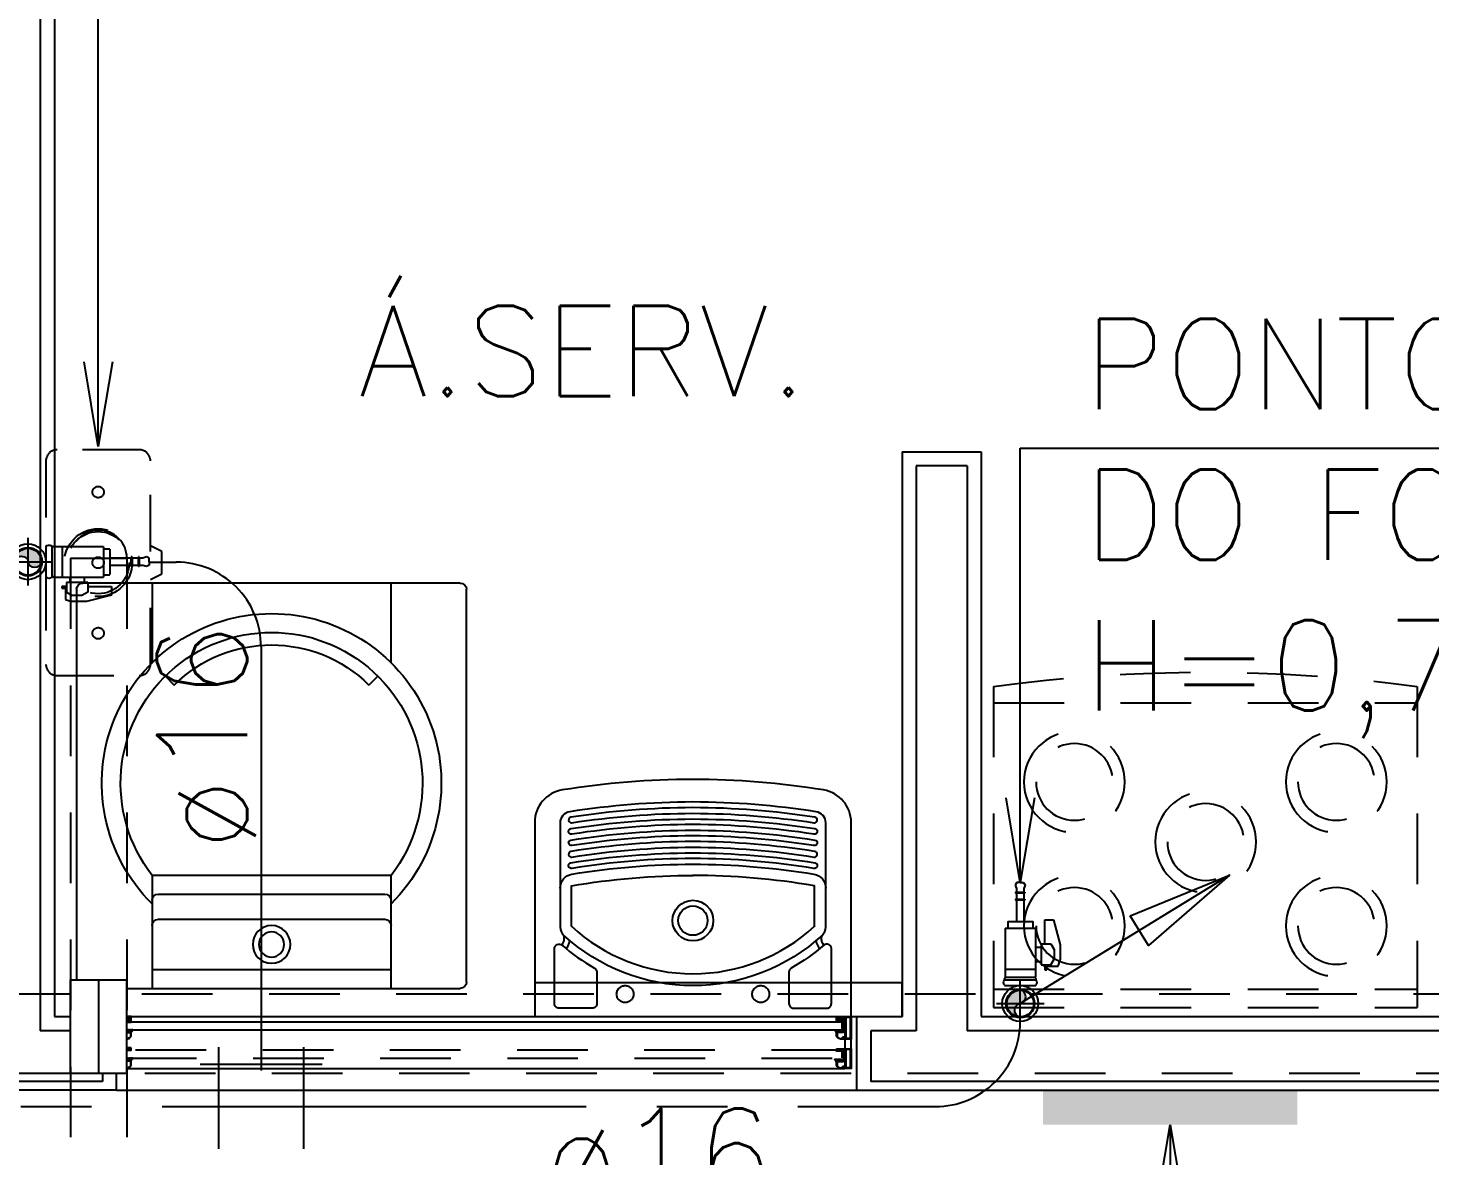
# Model space of a CAD drawing. Header units: millimetres. Extents: x 188.6 to 263.2, y 40.1 to 120.1.
# Drawn here: x 220.767 to 223.247, y 70.523 to 72.52 of the extents above; entities that cross this region are included whole.
import ezdxf

# ---------------------------------------------------------------- set-up
doc = ezdxf.new("R2010")
doc.units = ezdxf.units.MM
doc.set_wipeout_variables(frame=1)
for name, pattern in [('CENTER2', [1.125, 0.75, -0.125, 0.125, -0.125]), ('DASHDOT2', [0.5, 0.25, -0.125, 0, -0.125]), ('HIDDEN2', [0.1875, 0.125, -0.0625]), ('XREF-TIPO$0$DASHED', [15, 12, -3]), ('XREF-TIPO$0$HIDDEN', [0.375, 0.25, -0.125]), ('XREF-TIPO$0$HIDDEN2', [0.1875, 0.125, -0.0625])]:
    doc.linetypes.add(name, pattern=pattern)
for name, color, linetype in [('ARQ', 8, 'Continuous'), ('ARQ-TXT', 8, 'Continuous'), ('ESTR-VIGAS', 11, 'HIDDEN2'), ('ESTRUTURA', 7, 'Continuous'), ('EXAUSTÃO-AQUECEDOR', 244, 'HIDDEN2'), ('GAS-COL', 7, 'Continuous'), ('GAS-CONEXOES', 200, 'Continuous'), ('GAS-PONTO', 202, 'Continuous'), ('GAS-TEXTO', 7, 'Continuous'), ('GAS-TUBO-PISO', 6, 'CENTER2'), ('HID-P-AQ', 10, 'Continuous'), ('INC-SINALIZAÇÃO', 88, 'Continuous'), ('INC-TEXTO', 7, 'Continuous'), ('SAN-EIXOS', 8, 'DASHDOT2')]:
    doc.layers.add(name, color=color, linetype=linetype)
doc.styles.add('60-100', font='romans.shx', dxfattribs={"height": 0.16})
doc.styles.add('60-50', font='romans.shx', dxfattribs={"height": 0.08})
doc.styles.add('60-75', font='romans.shx', dxfattribs={"height": 0.12})
doc.dimstyles.new('IND75', dxfattribs={"dimtxt": 0.15, "dimasz": 0.1875, "dimexe": 0.15, "dimexo": 0, "dimgap": 0.1, "dimtad": 1, "dimzin": 10, "dimdsep": 46, "dimtxsty": '60-75', "dimcen": 0, "dimclrd": 256, "dimclre": 1, "dimclrt": 256, "dimadec": 0, "dimazin": 0, "dimtfac": 1, "dimtix": 1, "dimtmove": 2, "dimatfit": 3, "dimfxl": 0.15, "dimtolj": 1, "dimtzin": 6, "dimarcsym": 0})
doc.dimstyles.new('SETAS75', dxfattribs={"dimtxt": 0.16, "dimasz": 0.15, "dimexe": 0.15, "dimexo": 0, "dimgap": 0.1, "dimtad": 1, "dimzin": 10, "dimdsep": 46, "dimtxsty": '60-100', "dimblk1": 'OPEN', "dimblk2": 'OPEN', "dimsah": 1, "dimcen": 0, "dimclrd": 244, "dimclre": 244, "dimclrt": 7, "dimadec": 0, "dimazin": 0, "dimtfac": 1, "dimtix": 1, "dimtmove": 2, "dimatfit": 3, "dimldrblk": 'OPEN', "dimfxl": 0.15, "dimtolj": 1, "dimtzin": 6, "dimarcsym": 0})

# ---------------------------------------------------------------- blocks, each defined once
blk = doc.blocks.new('XREF-TIPO$0$XREF-MC1101-TE-LAYO$0$LAV-ROUP-flat-3')
at = {"color": 0}
for p, q in [((-0.645, -0.3), (-0.645, 0.3)), ((-0.635, 0.31), (-0.01, 0.31)), ((0, 0.3), (0, -0.3)), ((-0.645, 0.19), (-0.5182, 0.19)), ((-0.1797, 0.19), (0, 0.19)), ((-0.1797, -0.19), (-0.1797, 0.19)), ((-0.15, 0.18), (-0.15, -0.18)), ((-0.11, 0.18), (-0.11, -0.18)), ((-0.03, 0.19), (-0.03, -0.19)), ((-0.4969, 0.1689), (-0.4827, 0.1548)), ((-0.4969, -0.1689), (-0.4827, -0.1548)), ((-0.5182, -0.19), (-0.645, -0.19)), ((0, -0.19), (-0.1797, -0.19)), ((-0.01, -0.31), (-0.635, -0.31))]:
    blk.add_line(p, q, dxfattribs=at)
for radius in [0.03, 0.02]:
    blk.add_circle((-0.0699, 0), radius, dxfattribs=at)
for centre, radius, start, end in [((-0.635, 0.3), 0.01, 90, 180), ((-0.01, 0.3), 0.01, 0, 90), ((-0.3264, 0), 0.27, 44.7249, 315.2751), ((-0.3264, 0), 0.24, 52.3415, 307.6585), ((-0.14, 0.18), 0.01, 90, 180), ((-0.1, 0.18), 0.01, 90, 180), ((-0.3264, 0), 0.22, 135.2751, 224.7249), ((-0.14, -0.18), 0.01, 180, 270), ((-0.1, -0.18), 0.01, 180, 270), ((-0.635, -0.3), 0.01, 180, 270), ((-0.01, -0.3), 0.01, 270, 0)]:
    blk.add_arc(centre, radius, start, end, dxfattribs=at)
blk = doc.blocks.new('XREF-TIPO$0$A$C09674F7B')
h = blk.add_hatch()
h.set_pattern_fill('ANSI31', color=0, scale=0.0003, style=0)
h.paths.add_polyline_path([(0.0148, 0.0907), (0.0258, 0.0907), (0.0258, 0.0824), (0.0166, 0.0824), (0.0148, 0.0824)])
h = blk.add_hatch()
h.set_pattern_fill('ANSI31', color=0, scale=0.0003, style=0)
h.paths.add_polyline_path([(1.2852, 0.0824), (1.2852, 0.0907), (1.2742, 0.0907), (1.2742, 0.0824)])
h = blk.add_hatch()
h.set_pattern_fill('ANSI31', color=0, scale=0.0003, style=0)
h.paths.add_polyline_path([(0.0148, 0.0324), (0.0148, 0.0357), (0.0258, 0.0357), (0.0258, 0.0324), (0.0245, 0.0324)])
h = blk.add_hatch()
h.set_pattern_fill('ANSI31', color=0, scale=0.0003, style=0)
h.paths.add_polyline_path([(1.2742, 0.0305), (1.2742, 0.0338), (1.2852, 0.0338), (1.2852, 0.0305), (1.2838, 0.0305)])
at = {"color": 0}
for p, q in [((0, 0), (0, 0.0919)), ((0.0258, 0.0919), (1.2742, 0.0919)), ((0.0108, 0.0369), (0.0108, 0.0519)), ((1.2892, 0.035), (1.2892, 0.0519)), ((1.3, 0.035), (1.3, 0.0519)), ((0.0108, 0), (0.0108, 0.0353)), ((0.0144, 0), (1.289, 0))]:
    blk.add_line(p, q, dxfattribs=at)
for points in [[(0.0258, 0.0919), (0, 0.0919), (0, 0.0519), (0.0144, 0.0519, 0.446841), (0.0148, 0.0523), (0.0148, 0.0526, 0.480957), (0.0143, 0.0531), (0.0138, 0.0531), (0.0138, 0.0547, 0.329606), (0.0135, 0.0551), (0.0133, 0.0552), (0.0129, 0.0552), (0.0127, 0.0549), (0.0127, 0.0535, -0.409991), (0.0123, 0.0531), (0.0112, 0.0531, -0.414214), (0.0108, 0.0535), (0.0108, 0.0903, -0.414214), (0.0112, 0.0907), (0.0123, 0.0907, -0.414214), (0.0127, 0.0903), (0.0127, 0.0833, 0.414214), (0.0131, 0.0829), (0.0134, 0.0829, 0.414214), (0.0138, 0.0833), (0.0138, 0.0903, -0.414214), (0.0142, 0.0907), (0.0258, 0.0907), (0.0258, 0.0919)], [(1.2742, 0.0919), (1.3, 0.0919), (1.3, 0.0519), (1.2856, 0.0519, -0.446841), (1.2852, 0.0523), (1.2852, 0.0526, -0.480957), (1.2857, 0.0531), (1.2862, 0.0531), (1.2862, 0.0547, -0.329606), (1.2865, 0.0551), (1.2867, 0.0552), (1.2871, 0.0552), (1.2873, 0.0549), (1.2873, 0.0535, 0.409991), (1.2877, 0.0531), (1.2888, 0.0531, 0.414214), (1.2892, 0.0535), (1.2892, 0.0903, 0.414214), (1.2888, 0.0907), (1.2877, 0.0907, 0.414214), (1.2873, 0.0903), (1.2873, 0.0833, -0.414214), (1.2869, 0.0829), (1.2866, 0.0829, -0.414214), (1.2862, 0.0833), (1.2862, 0.0903, 0.414214), (1.2858, 0.0907), (1.2742, 0.0907), (1.2742, 0.0919)], [(0.0258, 0.0369), (0, 0.0369), (0, 0), (0.0144, 0, 0.446841), (0.0148, 0.0004), (0.0148, 0.0007, 0.480957), (0.0143, 0.0012), (0.0138, 0.0012), (0.0138, 0.0028, 0.329606), (0.0135, 0.0032), (0.0133, 0.0033), (0.0129, 0.0033), (0.0127, 0.0029), (0.0127, 0.0016, -0.409991), (0.0123, 0.0012), (0.0112, 0.0012, -0.414214), (0.0108, 0.0016), (0.0108, 0.0353, -0.414214), (0.0112, 0.0357), (0.0123, 0.0357, -0.414214), (0.0127, 0.0353), (0.0127, 0.0333, 0.414214), (0.0131, 0.0329), (0.0134, 0.0329, 0.414214), (0.0138, 0.0333), (0.0138, 0.0353, -0.414214), (0.0142, 0.0357), (0.0258, 0.0357), (0.0258, 0.0369)], [(1.2742, 0.035), (1.3, 0.035), (1.3, 0), (1.2856, 0, -0.446841), (1.2852, 0.0004), (1.2852, 0.0007, -0.480957), (1.2857, 0.0012), (1.2862, 0.0012), (1.2862, 0.0028, -0.329606), (1.2865, 0.0032), (1.2867, 0.0033), (1.2871, 0.0033), (1.2873, 0.0029), (1.2873, 0.0016, 0.409991), (1.2877, 0.0012), (1.2888, 0.0012, 0.414214), (1.2892, 0.0016), (1.2892, 0.0334, 0.414214), (1.2888, 0.0338), (1.2877, 0.0338, 0.414214), (1.2873, 0.0334), (1.2873, 0.0313, -0.414214), (1.2869, 0.0309), (1.2866, 0.0309, -0.414214), (1.2862, 0.0313), (1.2862, 0.0334, 0.414214), (1.2858, 0.0338), (1.2742, 0.0338), (1.2742, 0.035)]]:
    blk.add_lwpolyline(points, format="xyb", dxfattribs=at)
for points in [[(0.0011, 0.0907), (0.0097, 0.0907), (0.0097, 0.0532), (0.0011, 0.0532), (0.0011, 0.0907)], [(0.0014, 0.0904), (0.0094, 0.0904), (0.0094, 0.0535), (0.0014, 0.0535)], [(0.0258, 0.0907), (0.0148, 0.0907), (0.0148, 0.0824), (0.0258, 0.0824)], [(0.0166, 0.0684), (1.2838, 0.0684), (1.2838, 0.0824), (0.0166, 0.0824)], [(1.2742, 0.0907), (1.2852, 0.0907), (1.2852, 0.0824), (1.2742, 0.0824)], [(1.2989, 0.0907), (1.2903, 0.0907), (1.2903, 0.0532), (1.2989, 0.0532), (1.2989, 0.0907)], [(1.2986, 0.0904), (1.2906, 0.0904), (1.2906, 0.0535), (1.2986, 0.0535)], [(0.0011, 0.0357), (0.0097, 0.0357), (0.0097, 0.0013), (0.0011, 0.0013), (0.0011, 0.0357)], [(0.0014, 0.0354), (0.0094, 0.0354), (0.0094, 0.0016), (0.0014, 0.0016)], [(0.0258, 0.0357), (0.0148, 0.0357), (0.0148, 0.0324), (0.0258, 0.0324)], [(1.2742, 0.0338), (1.2852, 0.0338), (1.2852, 0.0305), (1.2742, 0.0305)], [(1.2989, 0.0338), (1.2903, 0.0338), (1.2903, 0.0013), (1.2989, 0.0013), (1.2989, 0.0338)], [(1.2986, 0.0335), (1.2906, 0.0335), (1.2906, 0.0016), (1.2986, 0.0016)]]:
    blk.add_lwpolyline(points, close=True, dxfattribs=at)
for points in [[(0.0258, 0.0581), (0.0258, 0.0654), (0.0257, 0.0656), (0.0254, 0.0658), (0.0252, 0.0658), (0.0249, 0.0656), (0.0248, 0.0654), (0.0248, 0.0648), (0.0148, 0.0648), (0.0141, 0.065), (0.0138, 0.0658), (0.0138, 0.0818), (0.0135, 0.0825), (0.0124, 0.0829), (0.0122, 0.0834), (0.0125, 0.0835), (0.0126, 0.0838), (0.0124, 0.0892), (0.012, 0.0894), (0.0117, 0.0894), (0.0113, 0.0892), (0.0112, 0.0839), (0.0112, 0.0834), (0.0117, 0.0822), (0.0128, 0.0818), (0.0128, 0.0658), (0.0134, 0.0643), (0.0148, 0.0638), (0.0244, 0.0638), (0.0247, 0.0636), (0.0248, 0.0634), (0.0248, 0.0581), (0.0241, 0.0558), (0.0224, 0.0544), (0.0193, 0.0534), (0.0162, 0.0529), (0.0159, 0.053), (0.0158, 0.0533), (0.0158, 0.0539), (0.0155, 0.0548), (0.0148, 0.0556), (0.0139, 0.0561), (0.0136, 0.0562), (0.0134, 0.0563), (0.0116, 0.0563), (0.0113, 0.0561), (0.0112, 0.0557), (0.0114, 0.0554), (0.0122, 0.055), (0.0124, 0.055), (0.0126, 0.055), (0.013, 0.0553), (0.0134, 0.0553), (0.0142, 0.0548), (0.0144, 0.0545), (0.0144, 0.0542), (0.0138, 0.0539), (0.0138, 0.0536), (0.0139, 0.0534), (0.0142, 0.0533), (0.0148, 0.0533), (0.0148, 0.0523), (0.0149, 0.052), (0.0152, 0.0519), (0.0191, 0.0523), (0.0228, 0.0535), (0.025, 0.0553), (0.0258, 0.0581)], [(1.2742, 0.0581), (1.2742, 0.0654), (1.2743, 0.0656), (1.2746, 0.0658), (1.2748, 0.0658), (1.2751, 0.0656), (1.2752, 0.0654), (1.2752, 0.0648), (1.2852, 0.0648), (1.2859, 0.065), (1.2862, 0.0658), (1.2862, 0.0818), (1.2865, 0.0825), (1.2877, 0.0829), (1.2878, 0.0834), (1.2875, 0.0835), (1.2874, 0.0838), (1.2876, 0.0892), (1.288, 0.0894), (1.2883, 0.0894), (1.2887, 0.0892), (1.2888, 0.0839), (1.2888, 0.0834), (1.2884, 0.0822), (1.2872, 0.0818), (1.2872, 0.0658), (1.2866, 0.0643), (1.2852, 0.0638), (1.2756, 0.0638), (1.2754, 0.0636), (1.2752, 0.0634), (1.2752, 0.0581), (1.2759, 0.0558), (1.2776, 0.0544), (1.2807, 0.0534), (1.2838, 0.0529), (1.2841, 0.053), (1.2842, 0.0533), (1.2842, 0.0539), (1.2845, 0.0548), (1.2852, 0.0556), (1.2861, 0.0561), (1.2864, 0.0562), (1.2866, 0.0563), (1.2884, 0.0563), (1.2887, 0.0561), (1.2888, 0.0557), (1.2886, 0.0554), (1.2878, 0.055), (1.2877, 0.055), (1.2875, 0.055), (1.287, 0.0553), (1.2866, 0.0553), (1.2858, 0.0548), (1.2856, 0.0545), (1.2857, 0.0542), (1.2862, 0.0539), (1.2862, 0.0536), (1.2861, 0.0534), (1.2858, 0.0533), (1.2852, 0.0533), (1.2852, 0.0523), (1.2851, 0.052), (1.2848, 0.0519), (1.281, 0.0523), (1.2772, 0.0535), (1.275, 0.0553), (1.2742, 0.0581)], [(0.0184, 0.0673), (0.019, 0.0675), (0.0197, 0.0676), (0.0199, 0.0677), (0.02, 0.068), (0.0198, 0.0683), (0.0189, 0.0683), (0.0179, 0.068), (0.017, 0.0674), (0.0169, 0.0672), (0.0169, 0.067), (0.0172, 0.0664), (0.0179, 0.0662), (0.021, 0.0662), (0.0211, 0.0661), (0.0212, 0.066), (0.0212, 0.0659), (0.0212, 0.0658), (0.0214, 0.0657), (0.0242, 0.0657), (0.0243, 0.0658), (0.0244, 0.0659), (0.0244, 0.066), (0.0244, 0.0661), (0.0246, 0.0662), (0.0256, 0.0662), (0.0258, 0.0662), (0.0258, 0.066), (0.0258, 0.0646), (0.0259, 0.0643), (0.0262, 0.0642), (0.0264, 0.0643), (0.0266, 0.0645), (0.0271, 0.0664), (0.0277, 0.0672), (0.0289, 0.0676), (0.029, 0.0678), (0.029, 0.0682), (0.0288, 0.0683), (0.0276, 0.0683), (0.0269, 0.0681), (0.0263, 0.0674), (0.0263, 0.0674), (0.0261, 0.0673), (0.0248, 0.0673), (0.0255, 0.0675), (0.0261, 0.0676), (0.0264, 0.0677), (0.0265, 0.068), (0.0265, 0.0682), (0.0264, 0.0683), (0.0253, 0.0683), (0.0243, 0.0679), (0.0235, 0.0674), (0.0234, 0.0673), (0.0232, 0.0673), (0.0214, 0.0673), (0.0221, 0.0675), (0.0228, 0.0676), (0.0231, 0.0677), (0.0232, 0.068), (0.0231, 0.0683), (0.0219, 0.0683), (0.0209, 0.068), (0.0201, 0.0674), (0.02, 0.0673), (0.0198, 0.0673), (0.0184, 0.0673)], [(1.2816, 0.0673), (1.281, 0.0675), (1.2803, 0.0676), (1.2801, 0.0677), (1.28, 0.068), (1.2802, 0.0683), (1.2811, 0.0683), (1.2821, 0.068), (1.283, 0.0674), (1.2831, 0.0672), (1.2831, 0.067), (1.2828, 0.0664), (1.2822, 0.0662), (1.2791, 0.0662), (1.2789, 0.0661), (1.2789, 0.066), (1.2789, 0.0659), (1.2788, 0.0658), (1.2787, 0.0657), (1.2759, 0.0657), (1.2757, 0.0658), (1.2757, 0.0659), (1.2757, 0.066), (1.2756, 0.0661), (1.2755, 0.0662), (1.2744, 0.0662), (1.2743, 0.0662), (1.2742, 0.066), (1.2742, 0.0646), (1.2741, 0.0643), (1.2738, 0.0642), (1.2736, 0.0643), (1.2734, 0.0645), (1.2729, 0.0664), (1.2723, 0.0672), (1.2711, 0.0676), (1.271, 0.0678), (1.271, 0.0682), (1.2713, 0.0683), (1.2724, 0.0683), (1.2731, 0.0681), (1.2737, 0.0674), (1.2738, 0.0674), (1.274, 0.0673), (1.2752, 0.0673), (1.2746, 0.0675), (1.2739, 0.0676), (1.2736, 0.0677), (1.2735, 0.068), (1.2735, 0.0682), (1.2736, 0.0683), (1.2747, 0.0683), (1.2757, 0.0679), (1.2765, 0.0674), (1.2767, 0.0673), (1.2768, 0.0673), (1.2786, 0.0673), (1.2779, 0.0675), (1.2773, 0.0676), (1.2769, 0.0677), (1.2768, 0.068), (1.2769, 0.0683), (1.2781, 0.0683), (1.2791, 0.068), (1.2799, 0.0674), (1.2801, 0.0673), (1.2802, 0.0673), (1.2816, 0.0673)], [(0.0258, 0.0062), (0.0258, 0.0154), (0.0257, 0.0156), (0.0254, 0.0158), (0.0252, 0.0158), (0.0249, 0.0156), (0.0248, 0.0154), (0.0248, 0.0148), (0.0148, 0.0148), (0.0141, 0.015), (0.0138, 0.0158), (0.0138, 0.0318), (0.0135, 0.0325), (0.0124, 0.0329), (0.0122, 0.0334), (0.0125, 0.0335), (0.0126, 0.0338), (0.0124, 0.0342), (0.012, 0.0344), (0.0117, 0.0344), (0.0113, 0.0342), (0.0112, 0.0339), (0.0112, 0.0334), (0.0117, 0.0322), (0.0128, 0.0318), (0.0128, 0.0158), (0.0134, 0.0143), (0.0148, 0.0138), (0.0244, 0.0138), (0.0247, 0.0136), (0.0248, 0.0134), (0.0248, 0.0062), (0.0241, 0.0039), (0.0224, 0.0025), (0.0194, 0.0015), (0.0162, 0.001), (0.016, 0.0011), (0.0158, 0.0014), (0.0158, 0.002), (0.0155, 0.0029), (0.0148, 0.0037), (0.0139, 0.0042), (0.0136, 0.0043), (0.0134, 0.0043), (0.0116, 0.0043), (0.0113, 0.0042), (0.0112, 0.0038), (0.0114, 0.0035), (0.0122, 0.0031), (0.0124, 0.003), (0.0126, 0.0031), (0.013, 0.0033), (0.0134, 0.0033), (0.0142, 0.0029), (0.0144, 0.0026), (0.0144, 0.0023), (0.0138, 0.002), (0.0138, 0.0017), (0.0139, 0.0015), (0.0142, 0.0013), (0.0148, 0.0013), (0.0148, 0.0004), (0.0149, 0.0001), (0.0152, 0), (0.0191, 0.0004), (0.0228, 0.0016), (0.025, 0.0034), (0.0258, 0.0062)], [(1.2742, 0.0062), (1.2742, 0.0134), (1.2743, 0.0137), (1.2746, 0.0138), (1.2748, 0.0138), (1.2751, 0.0137), (1.2752, 0.0134), (1.2752, 0.0128), (1.2852, 0.0128), (1.2859, 0.0131), (1.2862, 0.0138), (1.2862, 0.0298), (1.2865, 0.0306), (1.2876, 0.031), (1.2878, 0.0314), (1.2875, 0.0316), (1.2874, 0.0319), (1.2876, 0.0323), (1.288, 0.0325), (1.2883, 0.0325), (1.2887, 0.0323), (1.2888, 0.032), (1.2888, 0.0314), (1.2884, 0.0303), (1.2872, 0.0298), (1.2872, 0.0138), (1.2866, 0.0124), (1.2852, 0.0118), (1.2756, 0.0118), (1.2754, 0.0117), (1.2752, 0.0114), (1.2752, 0.0062), (1.2759, 0.0039), (1.2776, 0.0025), (1.2807, 0.0015), (1.2838, 0.001), (1.2841, 0.0011), (1.2842, 0.0014), (1.2842, 0.002), (1.2845, 0.0029), (1.2852, 0.0037), (1.2861, 0.0042), (1.2864, 0.0043), (1.2866, 0.0043), (1.2884, 0.0043), (1.2887, 0.0042), (1.2888, 0.0038), (1.2886, 0.0035), (1.2878, 0.0031), (1.2877, 0.003), (1.2875, 0.0031), (1.287, 0.0033), (1.2866, 0.0033), (1.2858, 0.0029), (1.2856, 0.0026), (1.2857, 0.0023), (1.2862, 0.002), (1.2862, 0.0017), (1.2861, 0.0015), (1.2858, 0.0013), (1.2852, 0.0013), (1.2852, 0.0004), (1.2851, 0.0001), (1.2848, 0), (1.281, 0.0004), (1.2772, 0.0016), (1.275, 0.0034), (1.2742, 0.0062)], [(0.0184, 0.0173), (0.019, 0.0175), (0.0197, 0.0176), (0.0199, 0.0177), (0.02, 0.018), (0.0198, 0.0183), (0.0189, 0.0183), (0.0179, 0.018), (0.017, 0.0174), (0.0169, 0.0172), (0.0169, 0.017), (0.0172, 0.0164), (0.0179, 0.0162), (0.021, 0.0162), (0.0211, 0.0161), (0.0212, 0.016), (0.0212, 0.0159), (0.0212, 0.0158), (0.0214, 0.0157), (0.0242, 0.0157), (0.0243, 0.0158), (0.0244, 0.0159), (0.0244, 0.016), (0.0244, 0.0161), (0.0246, 0.0162), (0.0256, 0.0162), (0.0258, 0.0162), (0.0258, 0.016), (0.0258, 0.0146), (0.0259, 0.0143), (0.0262, 0.0142), (0.0264, 0.0143), (0.0266, 0.0145), (0.0271, 0.0164), (0.0277, 0.0172), (0.0289, 0.0176), (0.029, 0.0178), (0.029, 0.0182), (0.0288, 0.0183), (0.0276, 0.0183), (0.0269, 0.0181), (0.0263, 0.0174), (0.0263, 0.0174), (0.0261, 0.0173), (0.0248, 0.0173), (0.0255, 0.0175), (0.0261, 0.0176), (0.0264, 0.0177), (0.0265, 0.018), (0.0265, 0.0182), (0.0264, 0.0183), (0.0253, 0.0183), (0.0243, 0.0179), (0.0235, 0.0174), (0.0234, 0.0173), (0.0232, 0.0173), (0.0214, 0.0173), (0.0221, 0.0175), (0.0228, 0.0176), (0.0231, 0.0177), (0.0232, 0.018), (0.0231, 0.0183), (0.0219, 0.0183), (0.0209, 0.018), (0.0201, 0.0174), (0.02, 0.0173), (0.0198, 0.0173), (0.0184, 0.0173)], [(1.2816, 0.0154), (1.281, 0.0156), (1.2803, 0.0157), (1.2801, 0.0158), (1.28, 0.0161), (1.2802, 0.0164), (1.2811, 0.0164), (1.2821, 0.0161), (1.283, 0.0155), (1.2831, 0.0153), (1.2831, 0.0151), (1.2828, 0.0145), (1.2821, 0.0143), (1.2791, 0.0143), (1.2789, 0.0142), (1.2789, 0.0141), (1.2789, 0.014), (1.2788, 0.0139), (1.2787, 0.0138), (1.2759, 0.0138), (1.2757, 0.0139), (1.2757, 0.014), (1.2757, 0.0141), (1.2756, 0.0142), (1.2755, 0.0143), (1.2744, 0.0143), (1.2743, 0.0142), (1.2742, 0.0141), (1.2742, 0.0127), (1.2741, 0.0124), (1.2738, 0.0123), (1.2736, 0.0124), (1.2734, 0.0126), (1.2729, 0.0145), (1.2723, 0.0153), (1.2711, 0.0157), (1.271, 0.0159), (1.271, 0.0162), (1.2713, 0.0164), (1.2724, 0.0164), (1.2731, 0.0161), (1.2737, 0.0155), (1.2738, 0.0155), (1.274, 0.0154), (1.2752, 0.0154), (1.2746, 0.0156), (1.2739, 0.0157), (1.2736, 0.0158), (1.2735, 0.0161), (1.2735, 0.0163), (1.2736, 0.0164), (1.2747, 0.0164), (1.2757, 0.016), (1.2765, 0.0155), (1.2767, 0.0154), (1.2768, 0.0154), (1.2786, 0.0154), (1.2779, 0.0156), (1.2773, 0.0157), (1.2769, 0.0158), (1.2768, 0.0161), (1.2769, 0.0164), (1.2781, 0.0164), (1.2791, 0.0161), (1.2799, 0.0155), (1.2801, 0.0154), (1.2802, 0.0154), (1.2816, 0.0154)]]:
    blk.add_lwpolyline(points, dxfattribs=at)
at = {"color": 0, "linetype": 'XREF-TIPO$0$HIDDEN', "ltscale": 0.5}
blk.add_lwpolyline([(0.0166, 0.0184), (1.2838, 0.0184), (1.2838, 0.0324), (0.0166, 0.0324)], close=True, dxfattribs=at)
blk = doc.blocks.new('XREF-TIPO$0$A$C2A046F8D')
at = {"color": 0, "linetype": 'XREF-TIPO$0$HIDDEN2'}
for p, q in [((0, 0.5682), (0, 0)), ((0.75, 0.5682), (0.75, 0)), ((0.75, 0.539), (0, 0.539)), ((0.75, 0.0321), (0, 0.0321)), ((0.75, 0), (0, 0))]:
    blk.add_line(p, q, dxfattribs=at)
for centre, radius in [((0.1433, 0.3992), 0.0893), ((0.6067, 0.3992), 0.0893), ((0.1433, 0.3992), 0.0679), ((0.6067, 0.3992), 0.0679), ((0.3744, 0.2929), 0.0893), ((0.3744, 0.2929), 0.0679), ((0.1433, 0.1443), 0.0893), ((0.6067, 0.1443), 0.0893), ((0.1433, 0.1443), 0.0679), ((0.6067, 0.1443), 0.0679)]:
    blk.add_circle(centre, radius, dxfattribs=at)
blk.add_arc((0.375, -2.1881), 2.7816, 82.2521, 97.7479, dxfattribs=at)
blk = doc.blocks.new('XREF-TIPO$0$A$C4A9B41A7')
for points in [[(0.56, 0.42), (0.56, 0.0761, -0.368594), (0.5111, 0.0187, -0.038701), (0.28, 0, -0.038701), (0.0489, 0.0187, -0.368594), (0, 0.0761), (0, 0.42)], [(0.0482, 0.2933, -0.050149), (0.1059, 0.3341, 0.270155), (0.11, 0.3411), (0.11, 0.397, 0.414214), (0.102, 0.405), (0.043, 0.405, 0.414214), (0.035, 0.397), (0.035, 0.2994, 0.643298)], [(0.5118, 0.2933, 0.050149), (0.4541, 0.3341, -0.270155), (0.45, 0.3411), (0.45, 0.397, -0.414214), (0.458, 0.405), (0.517, 0.405, -0.414214), (0.525, 0.397), (0.525, 0.2994, -0.643298)], [(0.28, 0.286, 1), (0.28, 0.214, 1)], [(0.28, 0.276, 1), (0.28, 0.224, 1)], [(0.4942, 0.1575, -0.038853), (0.28, 0.14, -0.038853), (0.0658, 0.1575, 1), (0.0642, 0.1476, 0.03886), (0.28, 0.13, 0.03886), (0.4958, 0.1476, 1)], [(0.4942, 0.1375, -1), (0.4958, 0.1276, -0.03886), (0.28, 0.11, -0.03886), (0.0642, 0.1276, -1), (0.0658, 0.1375, 0.038853), (0.28, 0.12, 0.038853)], [(0.28, 0.06, 0.037231), (0.4942, 0.0768, -1), (0.4958, 0.0669, -0.037237), (0.28, 0.05, -0.037237), (0.0642, 0.0669, -1), (0.0658, 0.0768, 0.037231)]]:
    blk.add_lwpolyline(points, format="xyb", close=True)
at = {"linetype": 'XREF-TIPO$0$DASHED'}
blk.add_lwpolyline([(0.45, 0.42), (0.56, 0.42)], dxfattribs=at)
for points in [[(0.16, 0.395, 1), (0.16, 0.365, 1)], [(0.4, 0.395, 1), (0.4, 0.365, 1)]]:
    blk.add_lwpolyline(points, format="xyb", close=True, dxfattribs=at)
for points in [[(0.5085, 0.2761, 0.187658), (0.28, 0.365, 0.187658), (0.0515, 0.2761)], [(0.065, 0.2601, -0.188368), (0.28, 0.3441, -0.188368), (0.495, 0.2601)], [(0.5085, 0.2761, -0.210215), (0.515, 0.2614), (0.515, 0.0769, -0.369921), (0.4981, 0.0572, -0.037507), (0.28, 0.04, -0.037507), (0.0619, 0.0572, -0.369921), (0.045, 0.0769), (0.045, 0.2614, -0.210215), (0.0515, 0.2761)], [(0.045, 0.1923, 0.368054), (0.066, 0.1676, 0.039098), (0.28, 0.15)], [(0.28, 0.15, 0.039098), (0.494, 0.1676, 0.368054), (0.515, 0.1923)], [(0.28, 0.1, -0.038297), (0.0658, 0.1172, 1), (0.0642, 0.1074, 0.038303), (0.28, 0.09, 0.038303), (0.4958, 0.1074, 1), (0.4942, 0.1172, -0.038297), (0.28, 0.1)], [(0.28, 0.08, -0.037756), (0.0658, 0.097, 1), (0.0642, 0.0871, 0.037763), (0.28, 0.07, 0.037763), (0.4958, 0.0871, 1), (0.4942, 0.097, -0.037756), (0.28, 0.08)]]:
    blk.add_lwpolyline(points, format="xyb")
for points in [[(0.0563, 0.2993), (0.0564, 0.2991), (0.0579, 0.297), (0.0591, 0.2947), (0.0611, 0.29), (0.0611, 0.29), (0.0617, 0.2877), (0.0621, 0.2855)], [(0.4979, 0.2855), (0.4983, 0.2877), (0.4989, 0.29), (0.4989, 0.29), (0.5009, 0.2947), (0.5021, 0.297), (0.5036, 0.2991), (0.5037, 0.2993)], [(0.0482, 0.2933), (0.0499, 0.2908), (0.0516, 0.2869), (0.052, 0.2854), (0.0523, 0.2836), (0.0524, 0.2818), (0.0523, 0.2799), (0.0515, 0.2761)], [(0.5118, 0.2933), (0.5101, 0.2908), (0.5084, 0.2869), (0.508, 0.2854), (0.5077, 0.2836), (0.5076, 0.2818), (0.5077, 0.2799), (0.508, 0.278), (0.5085, 0.2761)]]:
    blk.add_lwpolyline(points)
at = {"ltscale": 0.359823}
for points in [[(0.065, 0.2601), (0.065, 0.2602)], [(0.495, 0.2601), (0.495, 0.2602)]]:
    blk.add_lwpolyline(points, dxfattribs=at)
for points in [[(0.065, 0.2601), (0.065, 0.1882, 0.040426), (0.2806, 0.17)], [(0.495, 0.2601), (0.495, 0.1882, -0.040426), (0.2794, 0.17)]]:
    blk.add_lwpolyline(points, format="xyb", dxfattribs=at)
blk = doc.blocks.new('ESTR-TP-29.09.2016')
at = {"layer": 'ESTR-VIGAS'}
for points in [[(17.84, 11.2952), (14.195, 11.2952)], [(13.67, 11.1552), (17.74, 11.1552)]]:
    blk.add_lwpolyline(points, dxfattribs=at)
blk = doc.blocks.new('ponto')
at = {"layer": 'GAS-PONTO'}
for p, q in [((-0.004, 0.1217), (-0.0058, 0.1186)), ((-0.0058, 0.1186), (-0.0043, 0.1145)), ((0, 0.1217), (-0.004, 0.1217)), ((0, 0.1217), (0.004, 0.1217)), ((0.004, 0.1217), (0.0058, 0.1186)), ((0.0058, 0.1186), (0.0043, 0.1145)), ((-0.0056, 0.1102), (-0.0056, 0.1092)), ((-0.0043, 0.1102), (-0.0056, 0.1102)), ((-0.0043, 0.1092), (-0.0056, 0.1092)), ((-0.0056, 0.1018), (-0.0056, 0.1007)), ((-0.0043, 0.1018), (-0.0056, 0.1018)), ((-0.0043, 0.1007), (-0.0056, 0.1007)), ((-0.0043, 0.1145), (-0.0043, 0.1102)), ((0.0043, 0.1102), (-0.0043, 0.1102)), ((-0.0043, 0.1102), (-0.0043, 0.0756)), ((-0.0043, 0.1092), (0.0043, 0.1092)), ((0.0043, 0.1018), (-0.0043, 0.1018)), ((-0.0043, 0.1007), (0.0043, 0.1007)), ((0.0043, 0.1145), (0.0043, 0.1102)), ((0.0043, 0.1102), (0.0056, 0.1102)), ((0.0043, 0.1102), (0.0043, 0.0756)), ((0.0056, 0.1092), (0.0043, 0.1092)), ((0.0043, 0.1018), (0.0056, 0.1018)), ((0.0056, 0.1007), (0.0043, 0.1007)), ((0.0056, 0.1102), (0.0056, 0.1092)), ((0.0056, 0.1018), (0.0056, 0.1007)), ((-0.0394, 0.0774), (-0.047, 0.0479)), ((-0.0292, 0.0774), (-0.0394, 0.0774)), ((-0.0292, 0.0493), (-0.0292, 0.0774)), ((-0.0182, 0.0101), (-0.0182, 0.0678)), ((0.0176, 0.0678), (-0.0182, 0.0678)), ((-0.0153, 0.0678), (-0.0153, 0.0755)), ((0.0148, 0.0755), (-0.0152, 0.0755)), ((0.0148, 0.0755), (0.0148, 0.0678)), ((0.0176, 0.0678), (0.0176, 0.0101)), ((-0.047, 0.0479), (-0.047, 0.0303)), ((-0.0361, 0.0493), (-0.04, 0.0425)), ((-0.04, 0.0425), (-0.04, 0.0311)), ((-0.0292, 0.0493), (-0.0361, 0.0493)), ((-0.0246, 0.0493), (-0.0292, 0.0493)), ((-0.0246, 0.0493), (-0.0246, 0.0243)), ((-0.0182, 0.0452), (-0.0246, 0.0452)), ((-0.0448, 0.023), (-0.047, 0.0303)), ((-0.0312, 0.023), (-0.0448, 0.023)), ((-0.0361, 0.0243), (-0.04, 0.0311)), ((-0.0292, 0.0243), (-0.0361, 0.0243)), ((-0.0312, 0.0186), (-0.0312, 0.023)), ((-0.0292, 0.0186), (-0.0312, 0.0186)), ((-0.0246, 0.0243), (-0.0292, 0.0243)), ((-0.0292, 0.0243), (-0.0292, 0.0186)), ((-0.0182, 0.0284), (-0.0246, 0.0284)), ((0.0176, 0.0193), (-0.018, 0.0193)), ((-0.0185, 0.0069), (-0.0194, 0.0052)), ((-0.0185, 0.0069), (-0.0194, 0.0052)), ((-0.0194, 0.0024), (-0.0188, 0.0014)), ((-0.0194, 0.0024), (-0.0188, 0.0014)), ((-0.0185, 0.0075), (-0.0185, 0.0069)), ((-0.0185, 0.0075), (-0.0185, 0.0069)), ((0.0185, 0.0069), (-0.0185, 0.0069)), ((0.0185, 0), (-0.0185, 0)), ((0.0176, 0.0101), (-0.0182, 0.0101)), ((0.016, 0.01), (-0.016, 0.01)), ((0.016, 0.01), (-0.016, 0.01)), ((0.0185, 0.0069), (0.0185, 0.0075)), ((0.0185, 0.0069), (0.0185, 0.0075)), ((0.0194, 0.0052), (0.0185, 0.0069)), ((0.0194, 0.0052), (0.0185, 0.0069)), ((0.0188, 0.0014), (0.0194, 0.0024)), ((0.0188, 0.0014), (0.0194, 0.0024))]:
    blk.add_line(p, q, dxfattribs=at)
for centre, radius, start, end in [((-0.0166, 0.0038), 0.00309, 153.4394, 206.5695), ((-0.0166, 0.0038), 0.00309, 153.4394, 206.5695), ((-0.0216, 0), 0.00309, 0.0045, 26.5695), ((-0.0216, 0), 0.00309, 0.0045, 26.5695), ((-0.016, 0.0075), 0.00247, 90.0045, 180.0045), ((-0.016, 0.0075), 0.00247, 90.0045, 180.0045), ((0.016, 0.0075), 0.00247, 0.0045, 90.0045), ((0.016, 0.0075), 0.00247, 0.0045, 90.0045), ((0.0216, 0), 0.00309, 153.4394, 180.0045), ((0.0216, 0), 0.00309, 153.4394, 180.0045), ((0.0166, 0.0038), 0.00309, 333.4394, 26.5695), ((0.0166, 0.0038), 0.00309, 333.4394, 26.5695)]:
    blk.add_arc(centre, radius, start, end, dxfattribs=at)
blk = doc.blocks.new('C50')
h = blk.add_hatch(color=8)
edge = h.paths.add_edge_path()
edge.add_arc((0, 0), 0.0238, 540, 720)
edge.add_ellipse((0.0119, 0), major_axis=(0.0119, 0), ratio=0.815791, start_angle=180, end_angle=360, ccw=False)
edge.add_ellipse((-0.0119, 0), major_axis=(-0.0119, 0), ratio=0.815791, start_angle=180, end_angle=360)
at = {"color": 252}
for p, q in [((0, -0.0421), (0, 0.0421)), ((0.0421, 0), (-0.0421, 0))]:
    blk.add_line(p, q, dxfattribs=at)
at = {"color": 0}
for radius in [0.0318, 0.0253]:
    blk.add_circle((0, 0), radius, dxfattribs=at)
at = {"color": 8}
blk.add_circle((0, 0), 0.0237, dxfattribs=at)
blk.add_ellipse((-0.0119, 0), major_axis=(-0.0119, 0), ratio=0.815791, start_param=3.141593, end_param=6.283185, dxfattribs=at)
at = {"color": 8, "extrusion": (0, 0, -1)}
blk.add_ellipse((0.0119, 0), major_axis=(0.0119, 0), ratio=0.815791, start_param=0, end_param=3.141593, dxfattribs=at)
blk = doc.blocks.new('_OPEN')
at = {"color": 0, "linetype": 'ByBlock'}
for p, q in [((-1, 0.167), (0, 0)), ((0, 0), (-1, -0.167)), ((0, 0), (-1, 0))]:
    blk.add_line(p, q, dxfattribs=at)
blk = doc.blocks.new('T')
for p, q in [((-0.1, -0.1), (-0.1, 0.14)), ((0.1, 0.14), (0.1, -0.1)), ((-0.144, 0.1), (0.144, 0.1))]:
    blk.add_line(p, q)
blk = doc.blocks.new('AQKOMECO')
at = {"linetype": 'HIDDEN2', "ltscale": 0.25}
for p, q in [((-0.02, 0.205), (-0.0298, 0.185)), ((0.02, 0.205), (-0.02, 0.205)), ((0.0298, 0.185), (0.02, 0.205))]:
    blk.add_line(p, q, dxfattribs=at)
blk.add_lwpolyline([(0.2, 0.02), (0.2, 0.165, 0.414214), (0.18, 0.185), (-0.18, 0.185, 0.414214), (-0.2, 0.165), (-0.2, 0.02, 0.414214), (-0.18, 0), (0.18, 0, 0.414214)], format="xyb", close=True, dxfattribs=at)
for centre, radius in [((0, 0.0925), 0.06), ((0, 0.0925), 0.055), ((-0.125, 0.0925), 0.01), ((0, 0.0925), 0.01), ((0.125, 0.0925), 0.01)]:
    blk.add_circle(centre, radius, dxfattribs=at)
blk = doc.blocks.new('*U102')
blk.add_wipeout([(-0.0146, 0.05), (-0.0146, -0.05), (0.15, -0.05), (0.15, 0.05)])
blk.add_lwpolyline([(-0.0146, 0.05), (-0.0146, -0.05), (0.15, -0.05), (0.15, 0.05)], close=True)
at = {"layer": 'SAN-EIXOS'}
blk.add_line((-0.0146, 0), (0.15, 0), dxfattribs=at)
blk = doc.blocks.new('CHAM2')
at = {"layer": 'EXAUSTÃO-AQUECEDOR'}
for p, q in [((-0.0503, 2.6887), (-0.0503, 0)), ((-0.0503, 2.6887), (0.0497, 2.6887)), ((0.0497, 2.6887), (0.0497, 0))]:
    blk.add_line(p, q, dxfattribs=at)
at = {"layer": 'EXAUSTÃO-AQUECEDOR', "linetype": 'Continuous'}
blk.add_line((0.125, 0), (-0.125, 0), dxfattribs=at)
at = {"layer": 'EXAUSTÃO-AQUECEDOR'}
blk.add_arc((-0.0003, 2.6887), 0.05, 0, 180, dxfattribs=at)
at = {"layer": 'EXAUSTÃO-AQUECEDOR', "linetype": 'Continuous'}
blk.add_arc((0, 0.0474), 0.1337, 200.7729, 339.2271, dxfattribs=at)
blk = doc.blocks.new('A$C0ECE51B6')
at = {"layer": 'INC-SINALIZAÇÃO', "color": 119}
blk.add_solid([(0.225, 0.06), (0.225, 0), (-0.225, 0.06), (-0.225, 0)], dxfattribs=at)

msp = doc.modelspace()

# ---------------------------------------------------------------- linework, layer by layer
at = {"layer": 'ARQ'}
for p, q in [((220.7882, 73.4946), (220.7882, 70.7446)), ((220.7882, 73.4946), (220.7882, 70.7446)), ((220.8132, 73.4696), (220.8132, 70.7696)), ((220.8132, 73.4696), (220.8132, 70.7696)), ((222.3132, 71.7696), (222.3132, 70.7696)), ((222.3132, 71.7696), (222.4532, 71.7696)), ((222.3132, 71.7696), (222.3132, 70.7696)), ((222.3132, 71.7696), (222.4532, 71.7696)), ((222.4532, 71.7696), (222.4532, 70.7696)), ((222.4532, 71.7696), (222.4532, 70.7696)), ((222.3382, 71.7446), (222.3382, 70.7446)), ((222.4282, 71.7446), (222.3382, 71.7446)), ((222.3382, 71.7446), (222.3382, 70.7446)), ((222.4282, 71.7446), (222.3382, 71.7446)), ((222.4282, 71.7446), (222.4282, 70.7446)), ((222.4282, 71.7446), (222.4282, 70.7446)), ((220.8132, 70.7696), (220.9232, 70.7696)), ((220.8132, 70.7696), (220.9232, 70.7696)), ((220.9232, 70.6396), (220.9232, 70.7696)), ((220.9232, 70.6396), (220.9232, 70.7696)), ((222.2332, 70.7696), (222.3132, 70.7696)), ((222.2332, 70.6396), (222.2332, 70.7696)), ((222.2332, 70.7696), (222.3132, 70.7696)), ((222.2332, 70.6396), (222.2332, 70.7696)), ((222.4532, 70.7696), (226.0182, 70.7696)), ((222.4532, 70.7696), (226.0182, 70.7696)), ((220.8982, 70.7446), (220.7882, 70.7446)), ((220.8982, 70.7446), (220.7882, 70.7446)), ((220.8982, 70.7446), (220.8982, 70.6546)), ((220.8982, 70.7446), (220.8982, 70.6546)), ((222.3382, 70.7446), (222.2582, 70.7446)), ((222.2582, 70.7446), (222.2582, 70.6546)), ((222.3382, 70.7446), (222.2582, 70.7446)), ((222.2582, 70.7446), (222.2582, 70.6546)), ((224.6332, 70.7446), (222.4282, 70.7446)), ((224.6332, 70.7446), (222.4282, 70.7446)), ((220.8982, 70.6546), (219.6782, 70.6546)), ((220.8982, 70.6546), (219.6782, 70.6546)), ((224.6332, 70.6546), (222.2582, 70.6546)), ((224.6332, 70.6546), (222.2582, 70.6546)), ((220.9232, 70.6396), (219.6532, 70.6396)), ((220.9232, 70.6396), (219.6532, 70.6396)), ((220.9232, 70.6396), (222.2332, 70.6396)), ((220.9232, 70.6396), (222.2332, 70.6396)), ((222.2332, 70.6396), (224.6582, 70.6396)), ((222.2332, 70.6396), (224.6582, 70.6396))]:
    msp.add_line(p, q, dxfattribs=at)
at = {"layer": 'ARQ', "ltscale": 0.4}
msp.add_line((222.2232, 70.8296), (221.6632, 70.8296), dxfattribs=at)
msp.add_line((222.2232, 70.8296), (221.6632, 70.8296), dxfattribs=at)
at = {"layer": 'ARQ'}
msp.add_lwpolyline([(221.6632, 70.8296), (221.6632, 70.7696), (222.3132, 70.7696), (222.3132, 70.8296), (222.2232, 70.8296)], dxfattribs=at)
msp.add_lwpolyline([(221.6632, 70.8296), (221.6632, 70.7696), (222.3132, 70.7696), (222.3132, 70.8296), (222.2232, 70.8296)], dxfattribs=at)
at = {"layer": 'GAS-TUBO-PISO'}
for points in [[(220.9807, 71.5742), (221.029, 71.5742, -0.414214), (221.179, 71.4242), (221.179, 70.6104)], [(218.7541, 70.6104), (222.3723, 70.6104, 0.414214), (222.5223, 70.7604), (222.5223, 70.7691)]]:
    msp.add_lwpolyline(points, format="xyb", dxfattribs=at)

# ---------------------------------------------------------------- block references
at = {"layer": 'ARQ', "xscale": -1.112690764928797, "yscale": 1.112690764928797, "zscale": 1.112690764928797, "rotation": 90}
msp.add_blockref('XREF-TIPO$0$XREF-MC1101-TE-LAYO$0$LAV-ROUP-flat-3', (221.1976, 70.8196), dxfattribs=at)
msp.add_blockref('XREF-TIPO$0$XREF-MC1101-TE-LAYO$0$LAV-ROUP-flat-3', (221.1976, 70.8196), dxfattribs=at)
at = {"layer": 'ARQ', "xscale": -1}
msp.add_blockref('XREF-TIPO$0$A$C2A046F8D', (223.225, 70.7859), dxfattribs=at)
msp.add_blockref('XREF-TIPO$0$A$C2A046F8D', (223.225, 70.7859), dxfattribs=at)
at = {"layer": 'ARQ', "xscale": -1, "rotation": 180}
msp.add_blockref('XREF-TIPO$0$A$C4A9B41A7', (221.6632, 71.1896), dxfattribs=at)
msp.add_blockref('XREF-TIPO$0$A$C4A9B41A7', (221.6632, 71.1896), dxfattribs=at)
at = {"layer": 'ARQ'}
msp.add_blockref('XREF-TIPO$0$A$C09674F7B', (220.9232, 70.6777), dxfattribs=at)
msp.add_blockref('XREF-TIPO$0$A$C09674F7B', (220.9232, 70.6777), dxfattribs=at)
at = {"layer": 'ESTRUTURA'}
msp.add_blockref('ESTR-TP-29.09.2016', (205.9531, 59.5144), dxfattribs=at)
at = {"layer": 'GAS-COL'}
for p, rotation in [((220.7665, 71.575), 180), ((222.5224, 70.7928), 269.9999999999479)]:
    msp.add_blockref('C50', p, dxfattribs=dict(at, rotation=rotation))
at = {"layer": 'GAS-CONEXOES', "xscale": 0.75, "yscale": 0.75, "zscale": 0.75}
msp.add_blockref('T', (221.179, 70.6104), dxfattribs=at)
at = {"layer": 'GAS-PONTO', "xscale": -1.5, "yscale": 1.5, "zscale": 1.5, "rotation": 270}
msp.add_blockref('ponto', (220.7983, 71.575), dxfattribs=at)
at = {"layer": 'GAS-PONTO', "xscale": -1.5, "yscale": 1.5, "zscale": 1.5}
msp.add_blockref('ponto', (222.5224, 70.8246), dxfattribs=at)
at = {"layer": 'HID-P-AQ', "rotation": 270}
msp.add_blockref('AQKOMECO', (220.7983, 71.5733), dxfattribs=at)
at = {"layer": 'INC-SINALIZAÇÃO', "linetype": 'Continuous'}
msp.add_blockref('A$C0ECE51B6', (222.7877, 70.5781), dxfattribs=at)

# ---------------------------------------------------------------- texts
at = {"layer": 'ARQ-TXT', "style": '60-75'}
msp.add_text('Á.SERV.', height=0.16, dxfattribs=at).set_placement((221.351, 71.868))
at = {"layer": 'GAS-TEXTO', "style": '60-75'}
msp.add_text('ø16', height=0.16, rotation=90, dxfattribs=at).set_placement((221.1546, 71.0625))
msp.add_text('ø16', height=0.16, dxfattribs=at).set_placement((221.681, 70.4467))
at = {"layer": 'GAS-TEXTO', "insert": (222.6349, 72.0049), "char_height": 0.16, "width": 2.1163, "attachment_point": 1, "style": '60-50'}
msp.add_mtext('PONTO DE GÁS DO FOGÃO, H=0,72m', dxfattribs=at)

# ---------------------------------------------------------------- leaders
at = {"layer": 'GAS-COL'}
msp.add_leader([(222.8929, 71.0198), (222.5224, 70.7928)], dimstyle='IND75', override={"dimldrblk": 'ClosedBlank'}, dxfattribs=at)
at = {"layer": 'GAS-TEXTO'}
for points in [[(220.8908, 71.7791), (220.8908, 73.0708), (223.1573, 73.0708)], [(222.5224, 71.0071), (222.5224, 71.7759), (224.3942, 71.7759)]]:
    msp.add_leader(points, dimstyle='SETAS75', dxfattribs=at)
at = {"layer": 'INC-TEXTO'}
msp.add_leader([(222.7877, 70.5781), (222.7877, 70.2192), (222.6522, 70.2192)], dimstyle='SETAS75', override={"dimtxsty": '60-75'}, dxfattribs=at)

# ---------------------------------------------------------------- next in the draw order: block references
at = {"layer": 'GAS-PONTO', "rotation": 270}
msp.add_blockref('*U102', (220.8915, 70.8196), dxfattribs=at)

# ---------------------------------------------------------------- next in the draw order: block references
at = {"layer": 'EXAUSTÃO-AQUECEDOR', "linetype": 'Continuous'}
msp.add_blockref('CHAM2', (220.8919, 68.8923), dxfattribs=at)

doc.saveas('drawing.dxf')
